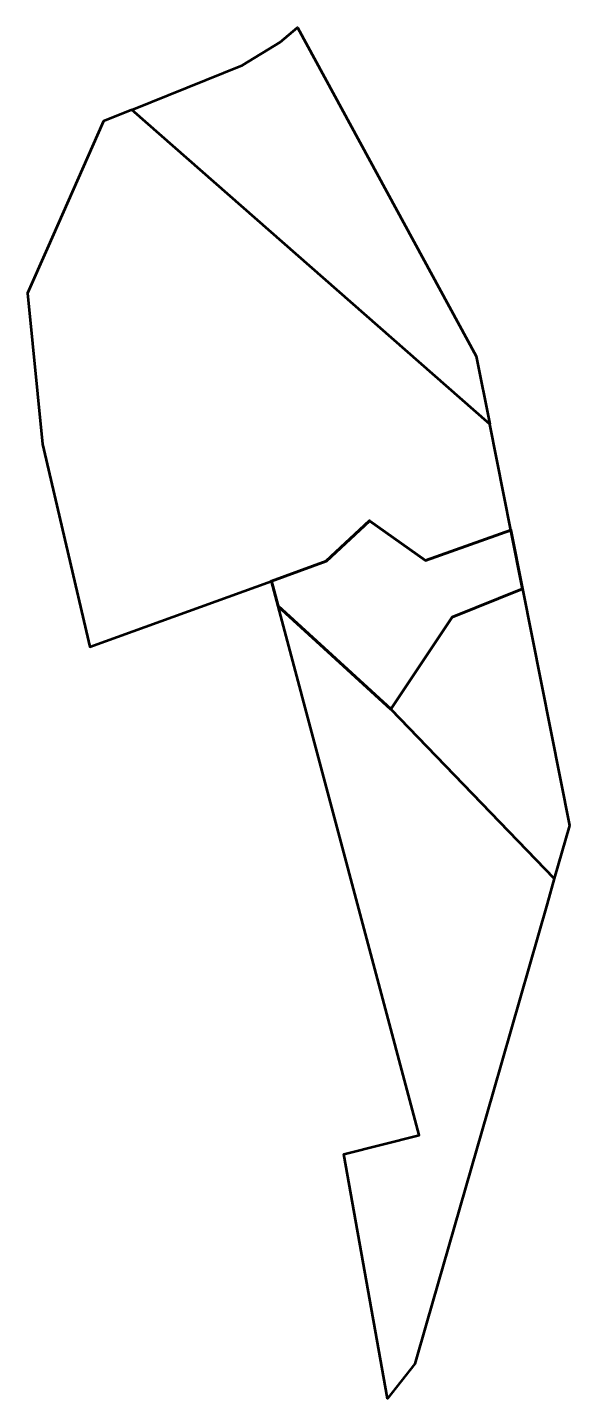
# Model space of a CAD drawing. Header units: metres. Extents: x 808257 to 808330, y 9157202 to 9157386.
import ezdxf

# ---------------------------------------------------------------- set-up
doc = ezdxf.new("R2010")
doc.units = ezdxf.units.M
doc.header["$MEASUREMENT"] = 0
doc.layers.add('2876-21052', color=1, linetype='Continuous')

msp = doc.modelspace()

# ---------------------------------------------------------------- linework, layer by layer
at = {"layer": '2876-21052', "color": 254, "lineweight": 53, "true_color": 0xcccccc}
for points in [[(808271.54, 9157375.03), (808286.45, 9157381.05), (808291.52, 9157384.13), (808293.86, 9157386.13), (808317.89, 9157341.89), (808319.72, 9157332.7)], [(808259.53, 9157330.03), (808265.88, 9157302.73), (808290.34, 9157311.58), (808297.7, 9157314.25), (808303.54, 9157319.72), (808311.08, 9157314.38), (808322.56, 9157318.45), (808319.72, 9157332.7), (808271.54, 9157375.03), (808268.55, 9157373.83), (808267.72, 9157373.5), (808260.16, 9157356.32), (808257.49, 9157350.36)], [(808306.42, 9157294.33), (808314.67, 9157306.73), (808324.13, 9157310.56), (808330.46, 9157278.7), (808328.41, 9157271.54)], [(808306.42, 9157294.33), (808328.41, 9157271.54), (808327.43, 9157268.15), (808320.16, 9157242.84), (808311.2, 9157211.66), (808309.64, 9157206.21), (808305.97, 9157201.52), (808300.07, 9157234.42), (808310.22, 9157237), (808291.25, 9157308.19)]]:
    msp.add_lwpolyline(points, close=True, dxfattribs=at)
at = {"layer": '2876-21052', "color": 4, "lineweight": 60, "true_color": 0x00ffff}
msp.add_lwpolyline([(808306.42, 9157294.33), (808314.67, 9157306.73), (808324.13, 9157310.56), (808322.56, 9157318.45), (808311.08, 9157314.38), (808303.54, 9157319.72), (808297.7, 9157314.25), (808290.34, 9157311.58), (808291.25, 9157308.19), (808298.45, 9157301.61)], close=True, dxfattribs=at)

doc.saveas('drawing.dxf')
